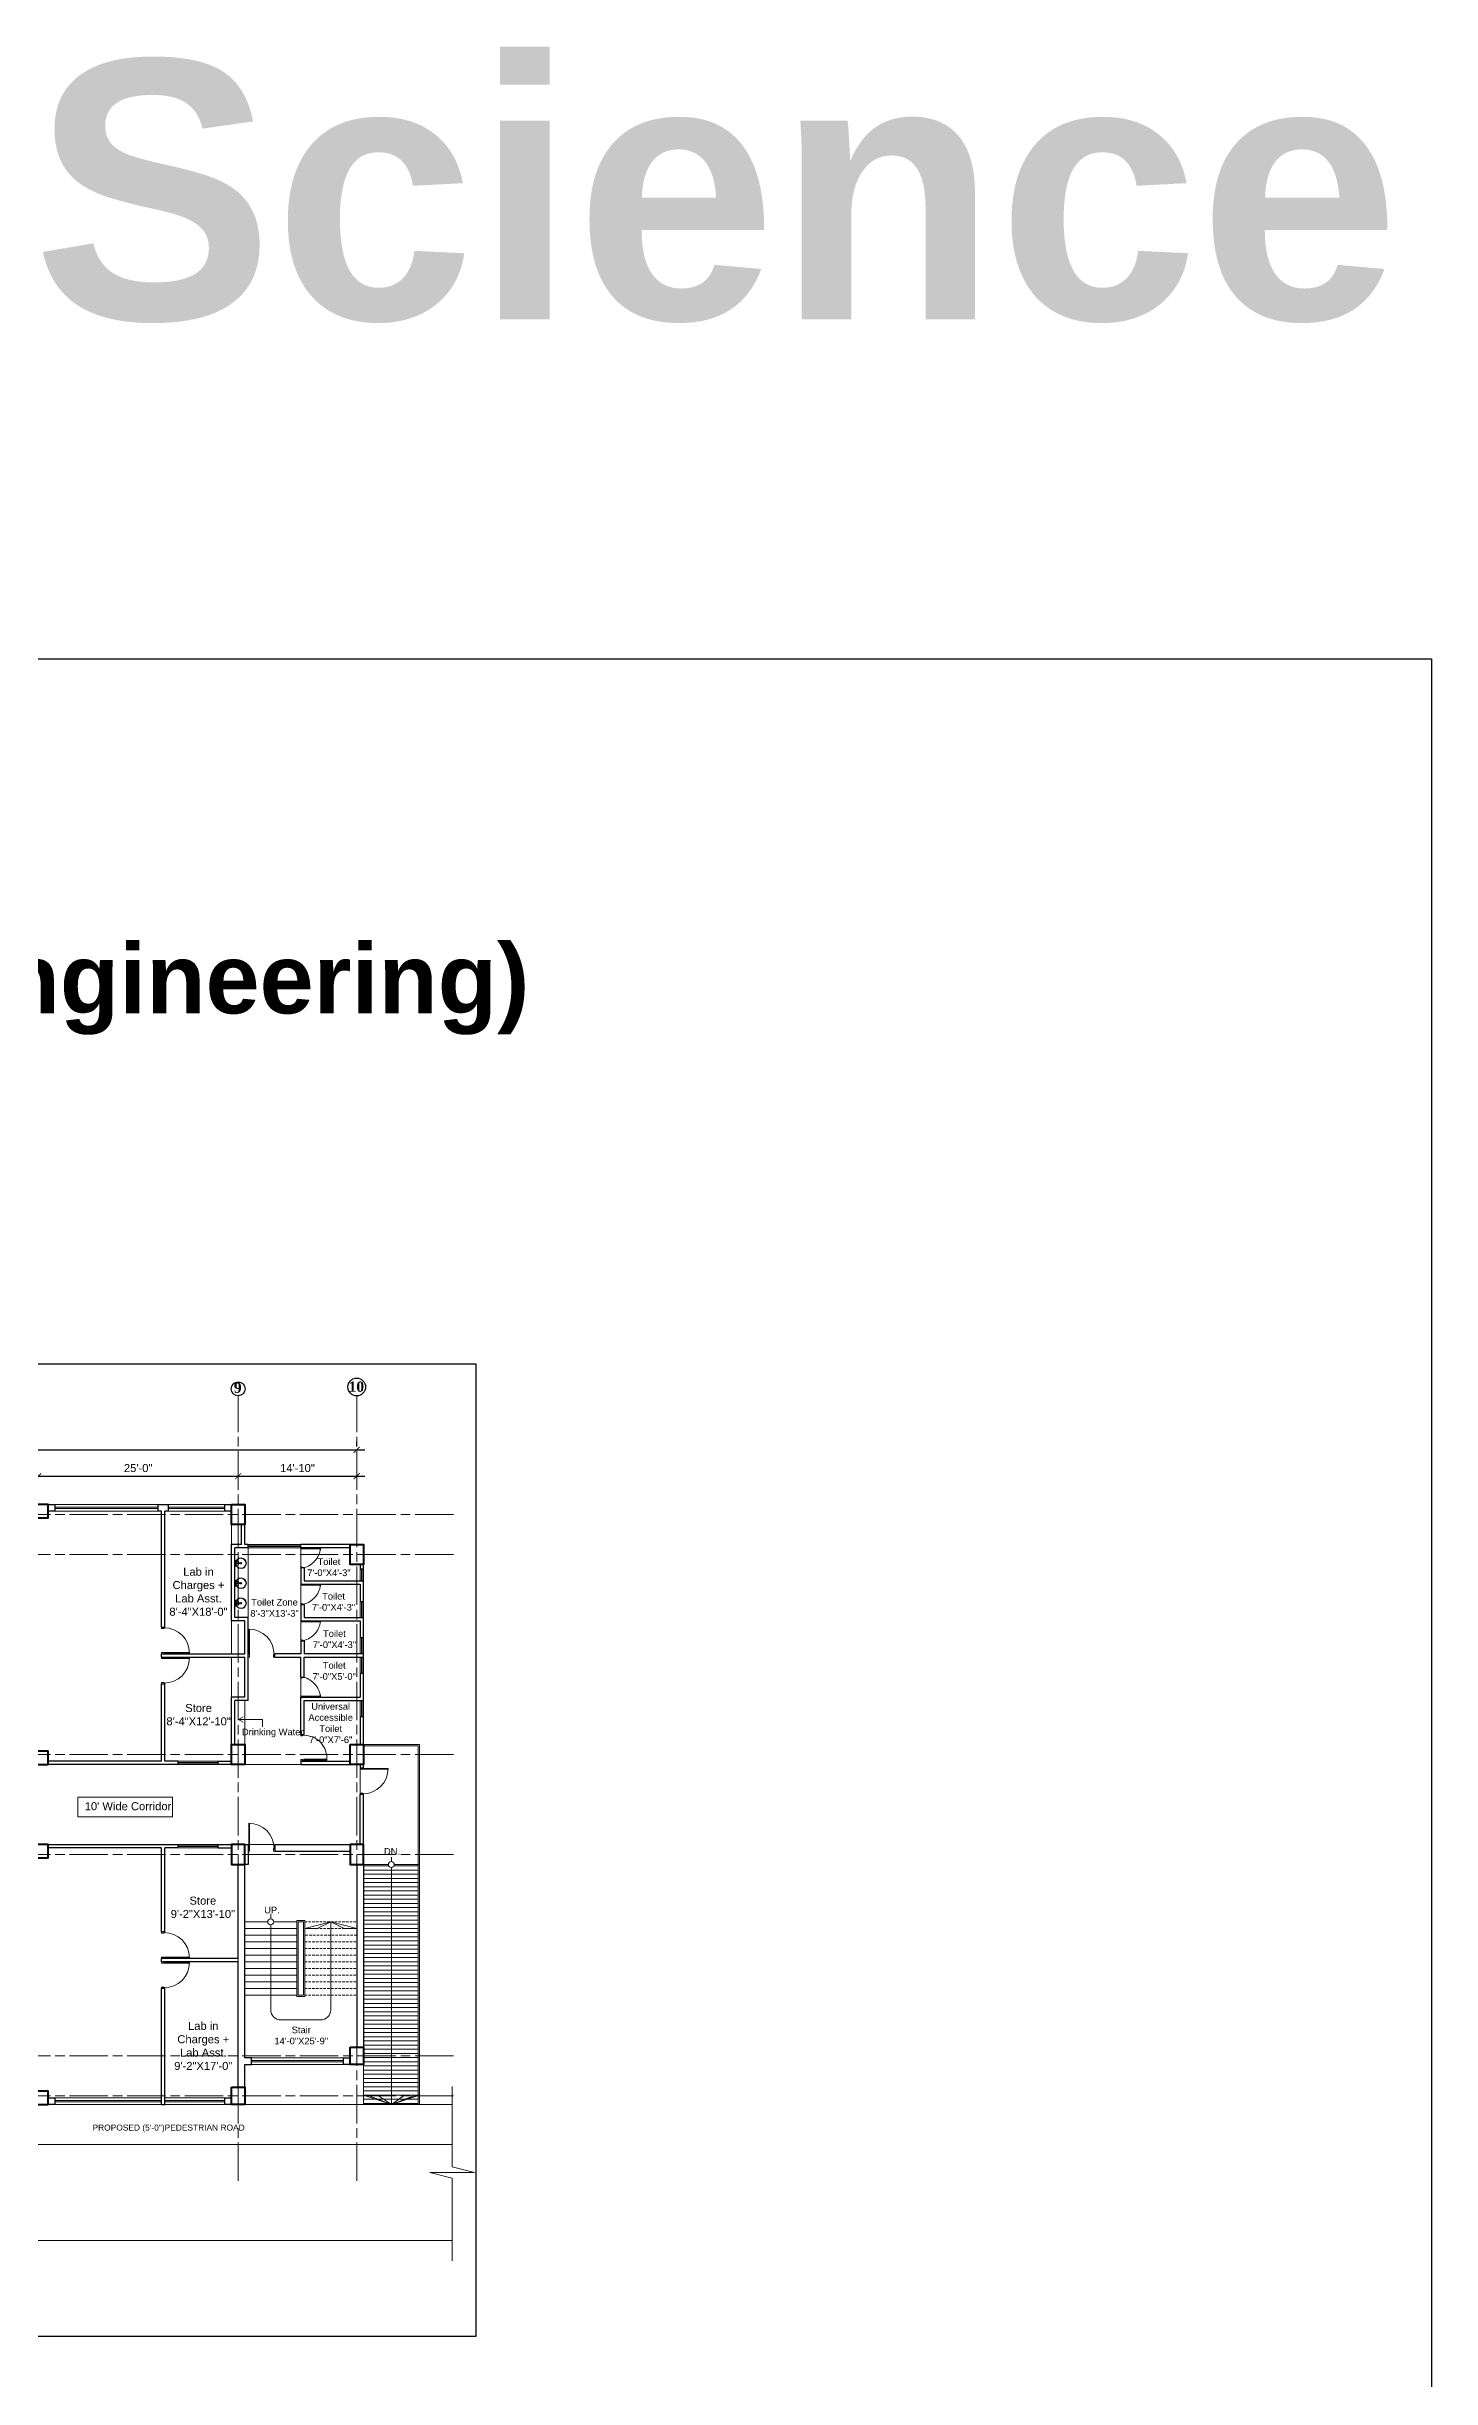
# Model space of a CAD drawing. Header units: inches. Extents: x -12 to 20935469, y -1604 to 24729220.
# Drawn here: x 20873897 to 20875975, y 24723225 to 24726722 of the extents above; entities that cross this region are included whole.
import ezdxf

# ---------------------------------------------------------------- set-up
doc = ezdxf.new("R2010")
doc.units = ezdxf.units.IN
doc.header["$LTSCALE"] = 0.03
doc.header["$MEASUREMENT"] = 0
doc.header["$PDMODE"] = 32
doc.header["$PDSIZE"] = 15
doc.linetypes.add('ACAD_ISO08W100', pattern=[36, 24, -3, 6, -3])
doc.linetypes.add('DASHED2', pattern=[0.375, 0.25, -0.125])
for name, color, linetype, lineweight in [('AV_Text', 7, 'Continuous', 9), ('column', 1, 'Continuous', 40), ('Dim Line', 252, 'Continuous', 13), ('Door', 7, 'Continuous', 18), ('Glass Line', 252, 'Continuous', 9), ('Grid Line', 252, 'Continuous', 18), ('Hatch', 253, 'Continuous', 15), ('Main Wall', 7, 'Continuous', 30), ('RAIL', 23, 'Continuous', 13), ('STAIR', 46, 'Continuous', 15), ('TOILET FIXTURE', 142, 'Continuous', 5), ('wind.', 150, 'Continuous', 20)]:
    doc.layers.add(name, color=color, linetype=linetype, lineweight=lineweight)
doc.layers.add('TEXT', color=7, linetype='Continuous')
doc.styles.add('2', font='swisscl.ttf')
doc.styles.add('RomanS', font='arial.ttf', dxfattribs={"height": 12})
doc.styles.get("Standard").update_dxf_attribs({"font": 'timesbd.ttf'})
doc.dimstyles.new('Aec_Arch_I', dxfattribs={"dimscale": 96, "dimtxt": 12, "dimasz": 0.09375, "dimexe": 0.125, "dimexo": 0.125, "dimgap": 0.0625, "dimtad": 1, "dimdec": 0, "dimzin": 3, "dimdsep": 46, "dimlunit": 4, "dimtxsty": 'RomanS', "dimblk1": 'ARCHTICK', "dimblk2": 'ARCHTICK', "dimsah": 1, "dimcen": 0.09375, "dimdle": 0.125, "dimadec": 0, "dimazin": 0, "dimtfac": 0.75, "dimtdec": 0, "dimtmove": 2, "dimatfit": 3, "dimldrblk": 'ARCHTICK', "dimfxl": 1, "dimfrac": 1, "dimtolj": 1, "dimtzin": 0, "dimarcsym": 0})

# ---------------------------------------------------------------- blocks, each defined once
blk = doc.blocks.new('$D40')
at = {"layer": 'Door'}
for p, q in [((1, 4), (1, 42)), ((2, 0), (2, 42)), ((1, 5), (0, 5)), ((2, 0), (0, 0)), ((2, 4), (1, 4)), ((39, 4), (38, 4)), ((38, 4), (38, 0)), ((40, 0), (38, 0)), ((40, 5), (39, 5)), ((39, 5), (39, 4))]:
    blk.add_line(p, q, dxfattribs=at)
blk.add_arc((1, 4), 38, 0, 90, dxfattribs=at)
blk = doc.blocks.new('sssss-flat-876')
at = {"layer": 'Door', "linetype": 'Continuous', "ltscale": 3}
blk.add_line((3666.5, 84027.2), (3666.5, 84055.7), dxfattribs=at)
at = {"layer": 'Door', "linetype": 'Continuous', "ltscale": 3, "extrusion": (-7.21527e-09, -3.35624e-18, 1), "elevation": 0}
for points in [[(3666.5, 84057.2), (3666.5, 84055.7), (3668.4, 84055.7), (3668.4, 84056.5), (3670.2, 84056.5), (3670.2, 84057.2)], [(3668.4, 84055.7), (3696.2, 84055.7), (3696.2, 84056.5), (3668.4, 84056.5)]]:
    blk.add_lwpolyline(points, close=True, dxfattribs=at)
at = {"layer": 'Door', "linetype": 'Continuous', "ltscale": 3, "flags": 128}
blk.add_lwpolyline([(3670.2, 84027.2, 0.04096), (3675.5, 84028.9, 0.082496), (3684.9, 84034.8, 0.052187), (3689.7, 84040, 0.043988), (3692.9, 84045, 0.036571), (3694.8, 84049.6, 0.034751), (3695.9, 84054.2, 0.011435), (3696.2, 84055.7)], format="xyb", dxfattribs=at)
at = {"layer": 'Door', "linetype": 'Continuous', "ltscale": 3}
blk.add_lwpolyline([(3666.5, 84027.2), (3666.5, 84028.7), (3668.4, 84028.7), (3668.4, 84027.9), (3670.2, 84027.9), (3670.2, 84027.2)], close=True, dxfattribs=at)
blk = doc.blocks.new('Door_45')
at = {"layer": 'Door'}
for p, q in [((1.5, 5), (1.5, 44)), ((1.5, 40), (2.2, 40)), ((2.2, 40), (2.2, 39.5)), ((2.2, 39.5), (2.7, 39.5)), ((2.7, 39.5), (2.7, 40)), ((2.7, 40), (3.5, 40)), ((3.5, 44), (3.5, 5)), ((0, 0), (0, 5)), ((0, 5), (1.5, 5)), ((1.5, 25.8), (2.2, 25.8)), ((1.5, 12.6), (2.2, 12.6)), ((3.5, 5), (1.5, 5)), ((1.5, 5), (1.5, 3)), ((1.5, 3), (2.5, 3)), ((2.2, 25.8), (2.2, 25.3)), ((2.2, 25.3), (2.7, 25.3)), ((2.2, 12.6), (2.2, 13.1)), ((2.2, 13.1), (2.7, 13.1)), ((2.5, 3), (2.5, 0)), ((2.7, 25.8), (3.5, 25.8)), ((2.7, 25.3), (2.7, 25.8)), ((2.7, 13.1), (2.7, 12.6)), ((2.7, 12.6), (3.5, 12.6)), ((42.5, 3), (42.5, 0)), ((43.5, 3), (42.5, 3)), ((45, 5), (43.5, 5)), ((43.5, 5), (43.5, 3)), ((45, 0), (45, 5)), ((2.5, 0), (0, 0)), ((42.5, 0), (45, 0))]:
    blk.add_line(p, q, dxfattribs=at)
blk.add_arc((4.7, 5.3), 38.8, 359.6233, 94.6685, dxfattribs=at)
blk = doc.blocks.new('7-flat-72')
at = {"layer": 'Glass Line', "color": 8, "ltscale": 20}
for p, q in [((-64478.7, 376960.5), (-64480.3, 376960.5)), ((-64480.3, 376959.5), (-64480.3, 376960.5)), ((-64480.3, 376959.5), (-64480.3, 376960.5)), ((-64478.7, 376959.5), (-64480.3, 376959.5)), ((-64480.3, 376959.1), (-64480.3, 376959.4)), ((-64478.7, 376959.4), (-64480.3, 376959.4)), ((-64478.7, 376959.1), (-64480.3, 376959.1)), ((-64480.2, 376959.4), (-64480.2, 376959.5)), ((-64480.1, 376959.5), (-64480.1, 376960.5)), ((-64479.9, 376959.5), (-64479.9, 376960.5)), ((-64479.5, 376959.5), (-64479.5, 376960.5)), ((-64479.1, 376959.5), (-64479.1, 376960.5)), ((-64478.9, 376959.5), (-64478.9, 376960.5)), ((-64478.9, 376959.4), (-64478.9, 376959.5)), ((-64478.8, 376959.5), (-64478.8, 376960.5)), ((-64478.7, 376959.5), (-64478.7, 376960.5)), ((-64478.7, 376959.1), (-64478.7, 376959.4)), ((-64475.1, 376959.4), (-64476.9, 376959.4)), ((-64476.9, 376959.1), (-64476.9, 376959.4)), ((-64475.1, 376959.1), (-64476.9, 376959.1)), ((-64476.6, 376959.4), (-64476.6, 376966.6)), ((-64475.5, 376966.6), (-64476.6, 376966.6)), ((-64475.5, 376959.4), (-64475.5, 376966.6)), ((-64475.1, 376959.1), (-64475.1, 376959.4)), ((-64473.3, 376960.5), (-64471.7, 376960.5)), ((-64473.3, 376959.5), (-64473.3, 376960.5)), ((-64473.3, 376959.5), (-64473.3, 376960.5)), ((-64473.3, 376959.5), (-64471.7, 376959.5)), ((-64473.3, 376959.1), (-64473.3, 376959.4)), ((-64473.3, 376959.4), (-64471.7, 376959.4)), ((-64473.3, 376959.1), (-64471.7, 376959.1)), ((-64473.1, 376959.5), (-64473.1, 376960.5)), ((-64473.1, 376959.4), (-64473.1, 376959.5)), ((-64472.9, 376959.5), (-64472.9, 376960.5)), ((-64472.5, 376959.5), (-64472.5, 376960.5)), ((-64472.1, 376959.5), (-64472.1, 376960.5)), ((-64471.9, 376959.5), (-64471.9, 376960.5)), ((-64471.9, 376959.4), (-64471.9, 376959.5)), ((-64471.8, 376959.5), (-64471.8, 376960.5)), ((-64471.7, 376959.5), (-64471.7, 376960.5)), ((-64471.7, 376959.1), (-64471.7, 376959.4))]:
    blk.add_line(p, q, dxfattribs=at)
blk.add_circle((-64476, 376968.4, 0), 1.08, dxfattribs=at)
for radius, start, end in [(8.1, 273.8334, 266.1883), (7.55, 274.115, 265.9068)]:
    blk.add_arc((-64476, 376968.4, 0), radius, start, end, dxfattribs=at)
blk = doc.blocks.new('SFSFSFS-flat-72')
at = {"layer": 'TOILET FIXTURE', "ltscale": 0.2}
blk.add_lwpolyline([(-3918.5, -3608.1), (-3918.5, -3602.7), (-3923.9, -3602.7), (-3923.9, -3608.1)], close=True, dxfattribs=at)
at = {"layer": 'TOILET FIXTURE', "ltscale": 20}
blk.add_blockref('7-flat-72', (60554.8, -380567.2), dxfattribs=at)
blk = doc.blocks.new('_ArchTick')
at = {"color": 0, "linetype": 'ByBlock', "lineweight": 35, "const_width": 0.15}
blk.add_lwpolyline([(-0.5, -0.5), (0.5, 0.5)], dxfattribs=at)
blk = doc.blocks.new('*D10')
at = {"layer": 'Defpoints', "color": 0, "transparency": 16777216}
for p in [(20832473.8, 24724578.2), (20832773.8, 24724578.2), (20832773.8, 24724578.2)]:
    blk.add_point(p, dxfattribs=at)
at = {"layer": 'Dim Line', "color": 0, "lineweight": -2, "transparency": 16777216}
blk.add_line((20832461.8, 24724578.2), (20832785.8, 24724578.2), dxfattribs=at)
at = {"layer": 'Dim Line', "color": 0, "lineweight": -2, "transparency": 16777216, "xscale": 9, "yscale": 9, "zscale": 9, "rotation": 180}
blk.add_blockref('_ArchTick', (20832473.8, 24724578.2), dxfattribs=at)
at = {"layer": 'Dim Line', "color": 0, "lineweight": -2, "transparency": 16777216, "xscale": 9, "yscale": 9, "zscale": 9}
blk.add_blockref('_ArchTick', (20832773.8, 24724578.2), dxfattribs=at)
at = {"layer": 'Dim Line', "color": 0, "transparency": 16777216, "insert": (20832623.8, 24724590.3), "char_height": 12, "attachment_point": 5, "style": 'RomanS'}
blk.add_mtext('\\A1;25\'-0"', dxfattribs=at)
blk = doc.blocks.new('*D11')
at = {"layer": 'Defpoints', "color": 0, "transparency": 16777216}
for p in [(20832773.8, 24724578.2), (20832951.8, 24724578.2), (20832951.8, 24724578.2)]:
    blk.add_point(p, dxfattribs=at)
at = {"layer": 'Dim Line', "color": 0, "lineweight": -2, "transparency": 16777216}
for p, q in [((20832761.8, 24724578.2), (20832963.8, 24724578.2)), ((20832951.8, 24724566.2), (20832951.8, 24724566.2))]:
    blk.add_line(p, q, dxfattribs=at)
at = {"layer": 'Dim Line', "color": 0, "lineweight": -2, "transparency": 16777216, "xscale": 9, "yscale": 9, "zscale": 9, "rotation": 180}
blk.add_blockref('_ArchTick', (20832773.8, 24724578.2), dxfattribs=at)
at = {"layer": 'Dim Line', "color": 0, "lineweight": -2, "transparency": 16777216, "xscale": 9, "yscale": 9, "zscale": 9}
blk.add_blockref('_ArchTick', (20832951.8, 24724578.2), dxfattribs=at)
at = {"layer": 'Dim Line', "color": 0, "transparency": 16777216, "insert": (20832862.8, 24724590.3), "char_height": 12, "attachment_point": 5, "style": 'RomanS'}
blk.add_mtext('\\A1;14\'-10"', dxfattribs=at)
blk = doc.blocks.new('*D13')
at = {"layer": 'Defpoints', "color": 0, "transparency": 16777216}
for p in [(20830948.3, 24724610.7), (20832951.8, 24724617.8), (20832951.8, 24724610.7)]:
    blk.add_point(p, dxfattribs=at)
at = {"layer": 'Dim Line', "color": 0, "lineweight": -2, "transparency": 16777216}
for p, q in [((20830948.3, 24724622.7), (20830948.3, 24724629.8)), ((20832951.8, 24724622.7), (20832951.8, 24724629.8)), ((20830936.3, 24724617.8), (20832963.8, 24724617.8))]:
    blk.add_line(p, q, dxfattribs=at)
at = {"layer": 'Dim Line', "color": 0, "lineweight": -2, "transparency": 16777216, "xscale": 9, "yscale": 9, "zscale": 9, "rotation": 180}
blk.add_blockref('_ArchTick', (20830948.3, 24724617.8), dxfattribs=at)
at = {"layer": 'Dim Line', "color": 0, "lineweight": -2, "transparency": 16777216, "xscale": 9, "yscale": 9, "zscale": 9}
blk.add_blockref('_ArchTick', (20832951.8, 24724617.8), dxfattribs=at)
at = {"layer": 'Dim Line', "color": 0, "transparency": 16777216, "insert": (20831950, 24724629.9), "char_height": 12, "attachment_point": 5, "style": 'RomanS'}
blk.add_mtext('\\A1;166\'-11"', dxfattribs=at)
blk = doc.blocks.new('fff')
at = {"layer": 'Grid Line', "color": 252, "linetype": 'ACAD_ISO08W100', "lineweight": 9, "ltscale": 80, "true_color": 0x939598}
for p, q in [((20832773.8, 24723521.1), (20832773.8, 24724698.8)), ((20832951.8, 24723521.1), (20832951.8, 24724698.8)), ((20833096.9, 24724520.6), (20830726.1, 24724520.6)), ((20833096.9, 24724460.6), (20830726.1, 24724460.6)), ((20833096.9, 24724160.7), (20830726.1, 24724160.7)), ((20833096.9, 24724010.7), (20830726.1, 24724010.7)), ((20833096.9, 24723708.7), (20830726.1, 24723708.7)), ((20833096.9, 24723648.8), (20830726.1, 24723648.8))]:
    blk.add_line(p, q, dxfattribs=at)
at = {"layer": 'Dim Line'}
for base, p1, p2, picture, middle in [((20832951.7523, 24724617.8128), (20830948.3088, 24724610.7482), (20832951.7523, 24724610.7482), '*D13', (20831950.0306, 24724629.9397)), ((20832773.8, 24724578.2), (20832473.8, 24724578.2), (20832773.8, 24724578.2), '*D10', (20832623.8, 24724590.3)), ((20832951.8, 24724578.2), (20832773.8, 24724578.2), (20832951.8, 24724578.2), '*D11', (20832862.8, 24724590.3))]:
    dim = blk.add_linear_dim(base=base, p1=p1, p2=p2, dimstyle='Aec_Arch_I', dxfattribs=at)
    dim.commit()
    dim.dimension.update_dxf_attribs({"geometry": picture, "text_midpoint": middle})

msp = doc.modelspace()

# ---------------------------------------------------------------- hatches: boundary and pattern name
at = {"layer": 'STAIR', "lineweight": 5}
h = msp.add_hatch(dxfattribs=at)
h.set_pattern_fill('ANSI31', color=253, scale=50, angle=135)
h.set_pattern_definition([(180, (41410.9744, -4e-09), (-4e-16, -6.25), [])])
edge = h.paths.add_edge_path()
edge.add_arc((20874414.7, 24723995.7), 4.45, 180, 360)
edge.add_line((20874419.2, 24723995.7), (20874454.7, 24723995.7))
edge.add_line((20874454.7, 24723995.7), (20874454.7, 24723635.7))
edge.add_line((20874454.7, 24723635.7), (20874372.7, 24723635.7))
edge.add_line((20874372.7, 24723635.7), (20874372.7, 24723995.7))
edge.add_line((20874372.7, 24723995.7), (20874410.3, 24723995.7))

# ---------------------------------------------------------------- linework, layer by layer
at = {"color": 252, "lineweight": 5}
for p, q in [((20874199.8, 24724366.4), (20874199.8, 24724470.6)), ((20874194.8, 24724175.7), (20874194.8, 24724241.8))]:
    msp.add_line(p, q, dxfattribs=at)
at = {"lineweight": 9}
for p, q in [((20874185.2, 24724213.5), (20874192.5, 24724217.5)), ((20874185.2, 24724213.5), (20874221.4, 24724213.5)), ((20874185.2, 24724213.5), (20874192.5, 24724209.4)), ((20874221.4, 24724213.5), (20874221.4, 24724202.2))]:
    msp.add_line(p, q, dxfattribs=at)
msp.add_line((20874283.8, 24724150.9), (20874278.8, 24724150.9))
msp.add_lwpolyline([(20870466.6, 24725803.9), (20875975.2, 24725803.9), (20875975.2, 24699904.9), (20870466.6, 24699904.9)], close=True)
at = {"layer": 'column', "lineweight": 40, "ltscale": 20}
for points in [[(20873869.8, 24724535.6), (20873869.8, 24724515.6), (20873899.8, 24724515.6), (20873899.8, 24724535.6)], [(20874174.8, 24724535.6), (20874194.8, 24724535.6), (20874194.8, 24724505.6), (20874174.8, 24724505.6)], [(20874352.7, 24724475.6), (20874372.7, 24724475.6), (20874372.7, 24724445.6), (20874352.7, 24724445.6)], [(20874174.8, 24724175.7), (20874194.8, 24724175.7), (20874194.8, 24724145.7), (20874174.8, 24724145.7)], [(20874352.7, 24724175.7), (20874372.7, 24724175.7), (20874372.7, 24724145.7), (20874352.7, 24724145.7)], [(20873869.8, 24724165.7), (20873869.8, 24724145.7), (20873899.8, 24724145.7), (20873899.8, 24724165.7)], [(20873869.8, 24724025.7), (20873869.8, 24724005.7), (20873899.8, 24724005.7), (20873899.8, 24724025.7)], [(20874194.8, 24724025.7), (20874174.8, 24724025.7), (20874174.8, 24723995.7), (20874194.8, 24723995.7)], [(20874372.7, 24724025.7), (20874352.7, 24724025.7), (20874352.7, 24723995.7), (20874372.7, 24723995.7)], [(20874352.7, 24723721.7), (20874372.7, 24723721.7), (20874372.7, 24723695.7), (20874352.7, 24723695.7)], [(20873869.8, 24723655.7), (20873869.8, 24723635.7), (20873899.8, 24723635.7), (20873899.8, 24723655.7)], [(20874174.8, 24723661.7), (20874194.8, 24723661.7), (20874194.8, 24723635.7), (20874174.8, 24723635.7)]]:
    msp.add_lwpolyline(points, close=True, dxfattribs=at)
at = {"layer": 'Defpoints'}
msp.add_lwpolyline([(20872102.8, 24724746.5), (20874541.6, 24724746.5), (20874541.6, 24723288), (20872102.8, 24723288)], close=True, dxfattribs=at)
at = {"layer": 'Hatch', "lineweight": 5}
for p, q in [((20874174.8, 24724475.6), (20874174.8, 24724505.6)), ((20874174.8, 24724361.4), (20874174.8, 24724311.8)), ((20874174.8, 24724246.8), (20874174.8, 24724306.8))]:
    msp.add_line(p, q, dxfattribs=at)
at = {"layer": 'Hatch'}
for p, q in [((20874372.7, 24723995.7), (20874410.3, 24723995.7)), ((20874419.2, 24723995.7), (20874456.7, 24723995.7)), ((20874505.9, 24723662.9), (20874505.9, 24723542.2)), ((20874194.8, 24723635.7), (20874505.9, 24723635.8)), ((20874505.9, 24723542.2), (20874539.3, 24723533.8)), ((20874505.9, 24723533.8), (20874472.5, 24723533.8)), ((20874505.9, 24723525.3), (20874472.5, 24723533.8)), ((20874539.3, 24723533.8), (20874505.9, 24723533.8)), ((20874505.9, 24723525.3), (20874505.9, 24723401.4)), ((20872175.8, 24723431.8), (20874505.9, 24723431.8))]:
    msp.add_line(p, q, dxfattribs=at)
at = {"layer": 'Hatch', "lineweight": 0}
msp.add_line((20873682.7, 24723575.8), (20874505.9, 24723575.8), dxfattribs=at)
at = {"layer": 'Hatch', "lineweight": 5}
msp.add_lwpolyline([(20873444.8, 24724025.7), (20874367.7, 24724025.7), (20874367.7, 24724145.7), (20874278.8, 24724145.7), (20874194.8, 24724145.7), (20873444.8, 24724145.8)], dxfattribs=at)
at = {"layer": 'Hatch', "lineweight": 0}
msp.add_lwpolyline([(20873944.2, 24724096.6), (20874086.1, 24724096.6), (20874086.1, 24724067.1), (20873944.2, 24724067.1)], close=True, dxfattribs=at)
at = {"layer": 'Main Wall', "lineweight": 30}
for p, q in [((20874064.8, 24724525.6), (20874064.8, 24724535.6)), ((20874064.8, 24724535.6), (20874079.8, 24724535.6)), ((20874069.8, 24724525.6), (20874064.8, 24724525.6)), ((20874069.8, 24724351.8), (20874069.8, 24724525.6)), ((20874074.8, 24724351.8), (20874074.8, 24724525.6)), ((20874079.8, 24724525.6), (20874074.8, 24724525.6)), ((20874079.8, 24724535.6), (20874079.8, 24724525.6)), ((20874164.8, 24724535.6), (20874174.8, 24724535.6)), ((20874164.8, 24724525.6), (20874164.8, 24724535.6)), ((20874174.8, 24724525.6), (20874164.8, 24724525.6)), ((20874189.8, 24724475.6), (20874189.8, 24724505.6)), ((20874194.8, 24724475.6), (20874194.8, 24724505.6)), ((20874174.8, 24724361.4), (20874174.8, 24724475.6)), ((20874189.8, 24724475.6), (20874174.8, 24724475.6)), ((20874179.8, 24724366.4), (20874179.8, 24724470.6)), ((20874199.8, 24724470.6), (20874179.8, 24724470.6)), ((20874199.8, 24724475.6), (20874194.8, 24724475.6)), ((20874199.8, 24724470.6), (20874199.8, 24724475.6)), ((20874352.7, 24724475.6), (20874278.8, 24724475.6)), ((20874278.8, 24724470.6), (20874278.8, 24724475.6)), ((20874352.7, 24724470.6), (20874278.8, 24724470.6)), ((20874283.8, 24724440.6), (20874278.8, 24724440.6)), ((20874278.8, 24724416), (20874367.7, 24724416)), ((20874372.7, 24724439), (20874372.7, 24724445.6)), ((20874372.7, 24724390.4), (20874372.7, 24724421)), ((20874278.8, 24724386), (20874283.8, 24724386)), ((20874069.8, 24724351.8), (20874074.8, 24724351.8)), ((20874194.8, 24724361.4), (20874174.8, 24724361.4)), ((20874199.8, 24724366.4), (20874179.8, 24724366.4)), ((20874194.8, 24724311.8), (20874194.8, 24724361.4)), ((20874199.8, 24724311.8), (20874199.8, 24724366.4)), ((20874278.8, 24724361.4), (20874367.7, 24724361.4)), ((20874367.7, 24724361.4), (20874367.7, 24724335.8)), ((20874372.7, 24724335.8), (20874372.7, 24724366.4)), ((20874069.8, 24724306.8), (20874069.8, 24724311.8)), ((20874069.8, 24724311.8), (20874194.8, 24724311.8)), ((20874199.8, 24724241.8), (20874199.8, 24724311.8)), ((20874239.8, 24724306.8), (20874239.8, 24724311.8)), ((20874278.8, 24724331.4), (20874283.8, 24724331.4)), ((20874372.7, 24724311.8), (20874283.8, 24724311.8)), ((20874372.7, 24724335.8), (20874367.7, 24724335.8)), ((20874372.7, 24724306.8), (20874372.7, 24724311.8)), ((20874069.8, 24724306.8), (20874194.8, 24724306.8)), ((20874194.8, 24724246.8), (20874194.8, 24724306.8)), ((20874239.8, 24724306.8), (20874278.8, 24724306.8)), ((20874278.8, 24724276.8), (20874278.8, 24724306.8)), ((20874278.8, 24724276.8), (20874283.8, 24724276.8)), ((20874283.8, 24724306.8), (20874372.7, 24724306.8)), ((20874283.8, 24724276.8), (20874283.8, 24724306.8)), ((20874367.7, 24724282.8), (20874372.7, 24724282.8)), ((20874367.7, 24724282.8), (20874367.7, 24724246.8)), ((20874372.7, 24724241.8), (20874372.7, 24724282.8)), ((20874069.8, 24724150.7), (20874069.8, 24724266.8)), ((20874069.8, 24724266.8), (20874074.8, 24724266.8)), ((20874074.8, 24724150.7), (20874074.8, 24724266.8)), ((20874174.8, 24724175.7), (20874174.8, 24724246.8)), ((20874194.8, 24724246.8), (20874174.8, 24724246.8)), ((20874179.8, 24724175.7), (20874179.8, 24724241.8)), ((20874199.8, 24724241.8), (20874179.8, 24724241.8)), ((20874278.8, 24724190.9), (20874278.8, 24724246.8)), ((20874278.8, 24724246.8), (20874367.7, 24724246.8)), ((20874283.8, 24724190.9), (20874283.8, 24724241.8)), ((20874283.8, 24724241.8), (20874372.7, 24724241.8)), ((20874367.7, 24724217.8), (20874367.7, 24724175.7)), ((20874367.7, 24724217.8), (20874372.7, 24724217.8)), ((20874372.7, 24724175.7), (20874372.7, 24724217.8)), ((20874278.8, 24724190.9), (20874283.8, 24724190.9)), ((20874069.8, 24724150.7), (20873899.8, 24724150.7)), ((20874094.8, 24724145.7), (20873899.8, 24724145.7)), ((20874094.8, 24724150.7), (20874074.8, 24724150.7)), ((20874094.8, 24724145.7), (20874094.8, 24724150.7)), ((20874278.8, 24724150.9), (20874352.7, 24724150.9)), ((20874278.8, 24724150.9), (20874278.8, 24724145.9)), ((20874278.8, 24724145.9), (20874352.7, 24724145.9)), ((20874367.7, 24724025.7), (20874367.7, 24724100.7)), ((20874372.7, 24724100.7), (20874367.7, 24724100.7)), ((20874372.7, 24724100.7), (20874367.7, 24724100.7)), ((20874372.7, 24724025.7), (20874372.7, 24724100.7)), ((20873899.8, 24724025.7), (20874094.8, 24724025.7)), ((20874069.8, 24724020.7), (20873899.8, 24724020.7)), ((20874069.8, 24723894.8), (20874069.8, 24724020.7)), ((20874094.8, 24724020.7), (20874074.8, 24724020.7)), ((20874074.8, 24723894.8), (20874074.8, 24724020.7)), ((20874094.8, 24724025.7), (20874094.8, 24724025.7)), ((20874094.8, 24724020.7), (20874094.8, 24724025.7)), ((20874154.8, 24724020.7), (20874154.8, 24724025.7)), ((20874154.8, 24724025.7), (20874174.8, 24724025.7)), ((20874154.8, 24724020.7), (20874174.8, 24724020.7)), ((20874184.8, 24723854.8), (20874184.8, 24723995.7)), ((20874194.8, 24723705.7), (20874194.8, 24723995.7)), ((20874239.8, 24724025.8), (20874352.7, 24724025.8)), ((20874239.8, 24724025.8), (20874239.8, 24724015.7)), ((20874239.8, 24724015.7), (20874352.7, 24724015.7)), ((20874362.7, 24723995.7), (20874362.7, 24723721.7)), ((20874372.7, 24723995.7), (20874372.7, 24723721.7)), ((20874074.8, 24723894.8), (20874069.8, 24723894.8)), ((20874069.8, 24723849.8), (20874069.8, 24723854.8)), ((20874184.8, 24723854.8), (20874069.8, 24723854.8)), ((20874184.8, 24723849.8), (20874069.8, 24723849.8)), ((20874184.8, 24723661.7), (20874184.8, 24723849.8)), ((20874069.8, 24723635.7), (20874069.8, 24723809.8)), ((20874074.8, 24723809.8), (20874069.8, 24723809.8)), ((20874074.8, 24723635.7), (20874074.8, 24723809.8)), ((20874194.8, 24723661.7), (20874194.8, 24723695.7)), ((20874069.8, 24723635.7), (20874074.8, 24723635.7))]:
    msp.add_line(p, q, dxfattribs=at)
for points in [[(20873899.8, 24724535.6), (20873909.8, 24724535.6), (20873909.8, 24724525.6), (20873899.8, 24724525.6)], [(20874278.8, 24724440.6), (20874278.8, 24724416)], [(20874283.8, 24724440.6), (20874283.8, 24724421), (20874372.7, 24724421)], [(20874367.7, 24724445.6), (20874367.7, 24724439)], [(20874367.7, 24724439), (20874372.7, 24724439)], [(20874367.7, 24724416), (20874367.7, 24724390.4)], [(20874278.8, 24724386), (20874278.8, 24724361.4)], [(20874283.8, 24724386), (20874283.8, 24724366.4), (20874372.7, 24724366.4)], [(20874367.7, 24724390.4), (20874372.7, 24724390.4)], [(20874278.8, 24724311.8), (20874239.8, 24724311.8)], [(20874278.8, 24724331.4), (20874278.8, 24724311.8)], [(20874283.8, 24724331.4), (20874283.8, 24724311.8)], [(20874194.8, 24723695.7), (20874204.8, 24723695.7), (20874204.8, 24723705.7), (20874194.8, 24723705.7)], [(20874352.7, 24723695.7), (20874342.7, 24723695.7), (20874342.7, 24723705.7), (20874352.7, 24723705.7)], [(20873899.8, 24723645.7), (20873909.8, 24723645.7), (20873909.8, 24723635.7), (20873899.8, 24723635.7)], [(20874174.8, 24723635.7), (20874164.8, 24723635.7), (20874164.8, 24723645.7), (20874174.8, 24723645.7)]]:
    msp.add_lwpolyline(points, dxfattribs=at)
for points in [[(20874154.8, 24724150.7), (20874174.8, 24724150.7), (20874174.8, 24724145.7), (20874154.8, 24724145.7)], [(20874367.7, 24724140.7), (20874372.7, 24724140.7), (20874372.7, 24724145.7), (20874367.7, 24724145.7)], [(20874199.8, 24723995.7), (20874194.8, 24723995.7), (20874194.8, 24724025.7), (20874199.8, 24724025.7)]]:
    msp.add_lwpolyline(points, close=True, dxfattribs=at)
at = {"layer": 'RAIL', "lineweight": 9}
for p, q in [((20874372.7, 24723650), (20874378.9, 24723650)), ((20874456.7, 24723650), (20874450.5, 24723650))]:
    msp.add_line(p, q, dxfattribs=at)
at = {"layer": 'RAIL', "color": 6, "lineweight": 5}
for points in [[(20874284.7, 24723911.7), (20874272.7, 24723911.7), (20874272.7, 24723797.7), (20874284.7, 24723797.7)], [(20874282.7, 24723909.7), (20874274.7, 24723909.7), (20874274.7, 24723799.7), (20874282.7, 24723799.7)]]:
    msp.add_lwpolyline(points, close=True, dxfattribs=at)
at = {"layer": 'STAIR', "color": 253, "lineweight": 5}
for p, q in [((20874372.7, 24724175.7), (20874456.7, 24724175.7)), ((20874372.7, 24724173.7), (20874454.7, 24724173.7)), ((20874454.7, 24724173.7), (20874454.7, 24723635.7)), ((20874456.7, 24724175.7), (20874456.7, 24723635.7)), ((20874414.7, 24724000.2), (20874414.7, 24724007)), ((20874372.7, 24723695.7), (20874372.7, 24723635.8)), ((20874414.7, 24723635.8), (20874372.7, 24723650)), ((20874378.9, 24723650), (20874414.7, 24723635.8)), ((20874414.7, 24723635.8), (20874456.7, 24723650)), ((20874450.5, 24723650), (20874414.7, 24723635.8))]:
    msp.add_line(p, q, dxfattribs=at)
at = {"layer": 'STAIR', "color": 32, "lineweight": 5}
for p, q in [((20874194.8, 24723909.7), (20874229.3, 24723909.7)), ((20874194.8, 24723899.7), (20874272.7, 24723899.7)), ((20874194.8, 24723889.7), (20874272.7, 24723889.7)), ((20874238.2, 24723909.7), (20874272.7, 24723909.7)), ((20874194.8, 24723879.7), (20874272.7, 24723879.7)), ((20874194.8, 24723869.7), (20874272.7, 24723869.7)), ((20874194.8, 24723859.7), (20874272.7, 24723859.7)), ((20874194.8, 24723849.7), (20874272.7, 24723849.7)), ((20874194.8, 24723839.7), (20874272.7, 24723839.7)), ((20874194.8, 24723829.7), (20874272.7, 24723829.7)), ((20874194.8, 24723819.7), (20874272.7, 24723819.7)), ((20874194.8, 24723809.7), (20874272.7, 24723809.7)), ((20874194.8, 24723799.7), (20874272.7, 24723799.7))]:
    msp.add_line(p, q, dxfattribs=at)
at = {"layer": 'STAIR', "lineweight": 9}
msp.add_line((20874233.7, 24723921.8), (20874233.7, 24723914.2), dxfattribs=at)
at = {"layer": 'STAIR', "color": 32, "linetype": 'DASHED2', "lineweight": 5, "ltscale": 500}
for p, q in [((20874284.7, 24723909.7), (20874362.7, 24723909.7)), ((20874284.7, 24723899.7), (20874362.7, 24723899.7)), ((20874362.7, 24723889.7), (20874284.7, 24723889.7)), ((20874284.7, 24723879.7), (20874362.7, 24723879.7)), ((20874284.7, 24723869.7), (20874362.7, 24723869.7)), ((20874284.7, 24723859.7), (20874362.7, 24723859.7)), ((20874284.7, 24723849.7), (20874362.7, 24723849.7)), ((20874284.7, 24723839.7), (20874362.7, 24723839.7)), ((20874284.7, 24723829.7), (20874362.7, 24723829.7)), ((20874284.7, 24723819.7), (20874362.7, 24723819.7)), ((20874284.7, 24723809.7), (20874362.7, 24723809.7)), ((20874284.7, 24723799.7), (20874362.7, 24723799.7))]:
    msp.add_line(p, q, dxfattribs=at)
at = {"layer": 'STAIR', "color": 253, "lineweight": 5}
msp.add_lwpolyline([(20874414.7, 24723991.3), (20874414.7, 24723635.8), (20874372.7, 24723650), (20874393.8, 24723649.9), (20874414.7, 24723635.8), (20874454.7, 24723650), (20874434.5, 24723650), (20874414.7, 24723635.8)], dxfattribs=at)
at = {"layer": 'STAIR', "lineweight": 9}
msp.add_lwpolyline([(20874323.7, 24723909.7), (20874362.7, 24723899.7), (20874344.1, 24723899.7), (20874323.7, 24723909.7), (20874284.7, 24723899.7), (20874303.2, 24723899.7), (20874323.7, 24723909.7), (20874323.7, 24723777.7, -0.414214), (20874308.7, 24723762.7), (20874248.7, 24723762.7, -0.414214), (20874233.7, 24723777.7), (20874233.7, 24723905.3)], format="xyb", dxfattribs=at)
at = {"layer": 'STAIR', "color": 253, "lineweight": 5}
msp.add_circle((20874414.7, 24723995.7), 4.45, dxfattribs=at)
at = {"layer": 'STAIR', "lineweight": 9}
msp.add_circle((20874233.7, 24723909.7), 4.45, dxfattribs=at)
at = {"layer": 'TEXT'}
for centre, radius in [((20874184.8, 24724709.2), 10.4), ((20874362.7, 24724712), 13.3)]:
    msp.add_circle(centre, radius, dxfattribs=at)
at = {"layer": 'wind.', "lineweight": 5}
for p, q in [((20873909.8, 24724535.6), (20874064.8, 24724535.6)), ((20873909.8, 24724525.6), (20874069.8, 24724525.6)), ((20874074.8, 24724525.6), (20874164.8, 24724525.6)), ((20874278.8, 24724475.6), (20874199.8, 24724475.6)), ((20874278.8, 24724473.6), (20874199.8, 24724473.6)), ((20874278.8, 24724472.6), (20874199.8, 24724472.6)), ((20874278.8, 24724470.6), (20874199.8, 24724470.6)), ((20874367.7, 24724421), (20874367.7, 24724439)), ((20874369.7, 24724421), (20874369.7, 24724439)), ((20874370.7, 24724421), (20874370.7, 24724439)), ((20874372.7, 24724421), (20874372.7, 24724439)), ((20874367.7, 24724366.4), (20874367.7, 24724390.4)), ((20874369.7, 24724366.4), (20874369.7, 24724390.4)), ((20874370.7, 24724366.4), (20874370.7, 24724390.4)), ((20874372.7, 24724366.4), (20874372.7, 24724390.4)), ((20874367.7, 24724311.8), (20874367.7, 24724335.8)), ((20874369.7, 24724311.8), (20874369.7, 24724335.8)), ((20874370.7, 24724311.8), (20874370.7, 24724335.8)), ((20874372.7, 24724311.8), (20874372.7, 24724335.8)), ((20874367.7, 24724282.8), (20874367.7, 24724306.8)), ((20874369.7, 24724282.8), (20874369.7, 24724306.8)), ((20874370.7, 24724282.8), (20874370.7, 24724306.8)), ((20874372.7, 24724282.8), (20874372.7, 24724306.8)), ((20874367.7, 24724217.8), (20874367.7, 24724241.8)), ((20874369.7, 24724217.8), (20874369.7, 24724241.8)), ((20874370.7, 24724217.8), (20874370.7, 24724241.8)), ((20874372.7, 24724217.8), (20874372.7, 24724241.8)), ((20874094.8, 24724150.7), (20874154.8, 24724150.7)), ((20874094.8, 24724148.7), (20874154.8, 24724148.7)), ((20874094.8, 24724147.7), (20874154.8, 24724147.7)), ((20874094.8, 24724145.7), (20874154.8, 24724145.7)), ((20874094.8, 24724025.7), (20874154.8, 24724025.7)), ((20874094.8, 24724023.7), (20874154.8, 24724023.7)), ((20874094.8, 24724022.7), (20874154.8, 24724022.7)), ((20874094.8, 24724020.7), (20874154.8, 24724020.7)), ((20874342.7, 24723705.7), (20874204.4, 24723705.7)), ((20874342.7, 24723701.7), (20874204.8, 24723701.7)), ((20874342.7, 24723699.7), (20874204.8, 24723699.7)), ((20874342.7, 24723695.7), (20874204.8, 24723695.7)), ((20873909.8, 24723645.7), (20874069.8, 24723645.7)), ((20874074.8, 24723645.7), (20874164.8, 24723645.7)), ((20873909.8, 24723641.7), (20874069.8, 24723641.7)), ((20873909.8, 24723641.7), (20874069.8, 24723641.7)), ((20873909.8, 24723639.7), (20874069.8, 24723639.7)), ((20873909.8, 24723639.7), (20874069.8, 24723639.7)), ((20873909.8, 24723635.7), (20874069.8, 24723635.7)), ((20874074.8, 24723641.7), (20874164.8, 24723641.7)), ((20874074.8, 24723641.7), (20874164.8, 24723641.7)), ((20874074.8, 24723639.7), (20874164.8, 24723639.7)), ((20874074.8, 24723635.7), (20874164.8, 24723635.7))]:
    msp.add_line(p, q, dxfattribs=at)
at = {"layer": 'wind.'}
for p, q in [((20873909.8, 24724531.6), (20874064.8, 24724531.7)), ((20873909.8, 24724529.6), (20874064.8, 24724529.7)), ((20874079.8, 24724535.6), (20874164.8, 24724535.6)), ((20874079.8, 24724531.7), (20874164.8, 24724531.7)), ((20874079.8, 24724529.7), (20874164.8, 24724529.7)), ((20874372.7, 24724475.6), (20874372.7, 24724475.6))]:
    msp.add_line(p, q, dxfattribs=at)

# ---------------------------------------------------------------- block references
msp.add_blockref('fff', (41411, 0))
at = {"color": 252, "lineweight": 5, "xscale": -1, "rotation": 270}
msp.add_blockref('SFSFSFS-flat-72', (20877787.9, 24728368.8), dxfattribs=at)
at = {"layer": 'Door', "ltscale": 20}
for p in [(20870612.2, 24640413.4), (20870612.2, 24640358.8), (20870612.2, 24640304.2)]:
    msp.add_blockref('sssss-flat-876', p, dxfattribs=at)
at = {"layer": 'Door', "xscale": -1, "rotation": 270}
for p in [(20874069.8, 24724311.8), (20874069.8, 24723854.8)]:
    msp.add_blockref('$D40', p, dxfattribs=at)
at = {"layer": 'Door'}
for p in [(20874199.8, 24724306.8), (20874199.8, 24724015.7)]:
    msp.add_blockref('$D40', p, dxfattribs=at)
at = {"layer": 'Door', "rotation": 270}
for p in [(20874069.8, 24724306.8), (20874367.7, 24724140.7), (20874069.8, 24723849.8)]:
    msp.add_blockref('$D40', p, dxfattribs=at)
at = {"layer": 'Door', "ltscale": 20, "xscale": -1, "rotation": 180}
msp.add_blockref('sssss-flat-876', (20870612.2, 24808304), dxfattribs=at)
at = {"layer": 'Door', "color": 250, "ltscale": 20, "xscale": -0.8888888888759539, "yscale": 0.8888888888759539, "zscale": 0.8888888888759539, "rotation": 270}
msp.add_blockref('Door_45', (20874278.8, 24724150.9), dxfattribs=at)
at = {"layer": 'TOILET FIXTURE', "ltscale": 20, "xscale": -1, "rotation": 270}
for p in [(20877787.9, 24728338.8), (20877787.9, 24728308.8)]:
    msp.add_blockref('SFSFSFS-flat-72', p, dxfattribs=at)

# ---------------------------------------------------------------- texts
at = {"layer": 'AV_Text', "ltscale": 20, "insert": (20874199.8, 24723605.7), "char_height": 9, "width": 238.55, "attachment_point": 3}
msp.add_mtext('\\pxqc;{\\fArial CE|b0|i0|c0|p34;PROPOSED (5\'-0")PEDESTRIAN ROAD }', dxfattribs=at)
at = {"layer": 'TEXT', "color": 250, "lineweight": 30, "ltscale": 20, "attachment_point": 1, "style": '2'}
for s, width, gutter_width, insert, char_height in [('\\pxt11;{\\fArial|b1|i0|c0|p34;\\C256;Computer Science}', 5558.502, 10.1, (20871162.9, 24726701.7), 388.5), ('\\pxt11;{\\fArial|b1|i0|c0|p34;\\C256;Academic Building - 3\\P(Computer Science Engineering)}', 2797.686, 2.72, (20872362.4, 24725550.6), 104.343)]:
    msp.add_mtext_dynamic_manual_height_columns(s, width=width, gutter_width=gutter_width, heights=[0], dxfattribs=dict(at, insert=insert, char_height=char_height))
at = {"layer": 'TEXT', "char_height": 15.44, "width": 227.458, "attachment_point": 8, "rotation": 0}
for s, insert in [('\\A1;9', (20874184.2, 24724702.9)), ('\\A1;10', (20874362.2, 24724704.5))]:
    msp.add_mtext(s, dxfattribs=dict(at, insert=insert))
at = {"layer": 'TEXT', "color": 30, "lineweight": 5, "ltscale": 20, "attachment_point": 2, "style": '2'}
for s, width, gutter_width, insert, char_height in [('{\\fArial|b0|i0|c0|p34;\\C0;Toilet \\P7\'-0"X4\'-3"}', 104.76, 0.5, (20874321.1, 24724455), 10), ('{\\fArial|b0|i0|c0|p34;\\C0;Lab in Charges + Lab Asst. \\P8\'-4"X18\'-0"}', 97.777, 0.5, (20874125.3, 24724440.9), 12), ('{\\fArial|b0|i0|c0|p34;\\C0;Toilet Zone\\P8\'-3"X13\'-3"}', 104.76, 0.5, (20874239.4, 24724394.1), 10), ('{\\fArial|b0|i0|c0|p34;\\C0;Toilet \\P7\'-0"X4\'-3"}', 104.76, 0.5, (20874328, 24724403.2), 10), ('{\\fArial|b0|i0|c0|p34;\\C0;Toilet \\P7\'-0"X4\'-3"}', 104.76, 0.5, (20874329.3, 24724347.1), 10), ('{\\fArial|b0|i0|c0|p34;\\C0;Toilet \\P7\'-0"X5\'-0"}', 104.76, 0.5, (20874329, 24724299.5), 10), ('{\\fArial|b0|i0|c0|p34;\\C0;Universal Accessible Toilet\\P7\'-0"X7\'-6"}', 88.036, 0.35, (20874323.7, 24724237.9), 10), ('{\\fArial|b0|i0|c0|p34;\\C0;Store\\P8\'-4"X12\'-10"}', 104.76, 0.5, (20874125.5, 24724236.5), 12), ('\\pxsm1;{\\fArial|b0|i0|c0|p34;\\C0;Drinking Water }', 88.563, 0.282, (20874236.7, 24724199.6), 10), ("\\pxsm1,qc;{\\fArial|b0|i0|c0|p34;\\C0;10' Wide Corridor}", 227.89, 0.75, (20874019.6, 24724089.2), 12), ('{\\fArial|b0|i0|c0|p34;\\C0;DN.}', 104.76, 0.5, (20874415.7, 24724020.5), 10), ('{\\fArial|b0|i0|c0|p34;\\C0;Store\\P9\'-2"X13\'-10"}', 104.76, 0.5, (20874131.9, 24723947.6), 12), ('{\\fArial|b0|i0|c0|p34;\\C0;UP.}', 104.76, 0.5, (20874235.6, 24723932.5), 10), ('{\\fArial|b0|i0|c0|p34;\\C0;Lab in Charges + Lab Asst. \\P9\'-2"X17\'-0"}', 104.76, 0.5, (20874132.5, 24723759.7), 12), ('{\\fArial|b0|i0|c0|p34;\\C0;Stair\\P14\'-0"X25\'-9"}', 104.76, 0.5, (20874279.5, 24723752.7), 10)]:
    msp.add_mtext_dynamic_manual_height_columns(s, width=width, gutter_width=gutter_width, heights=[0], dxfattribs=dict(at, insert=insert, char_height=char_height))

doc.saveas('drawing.dxf')
